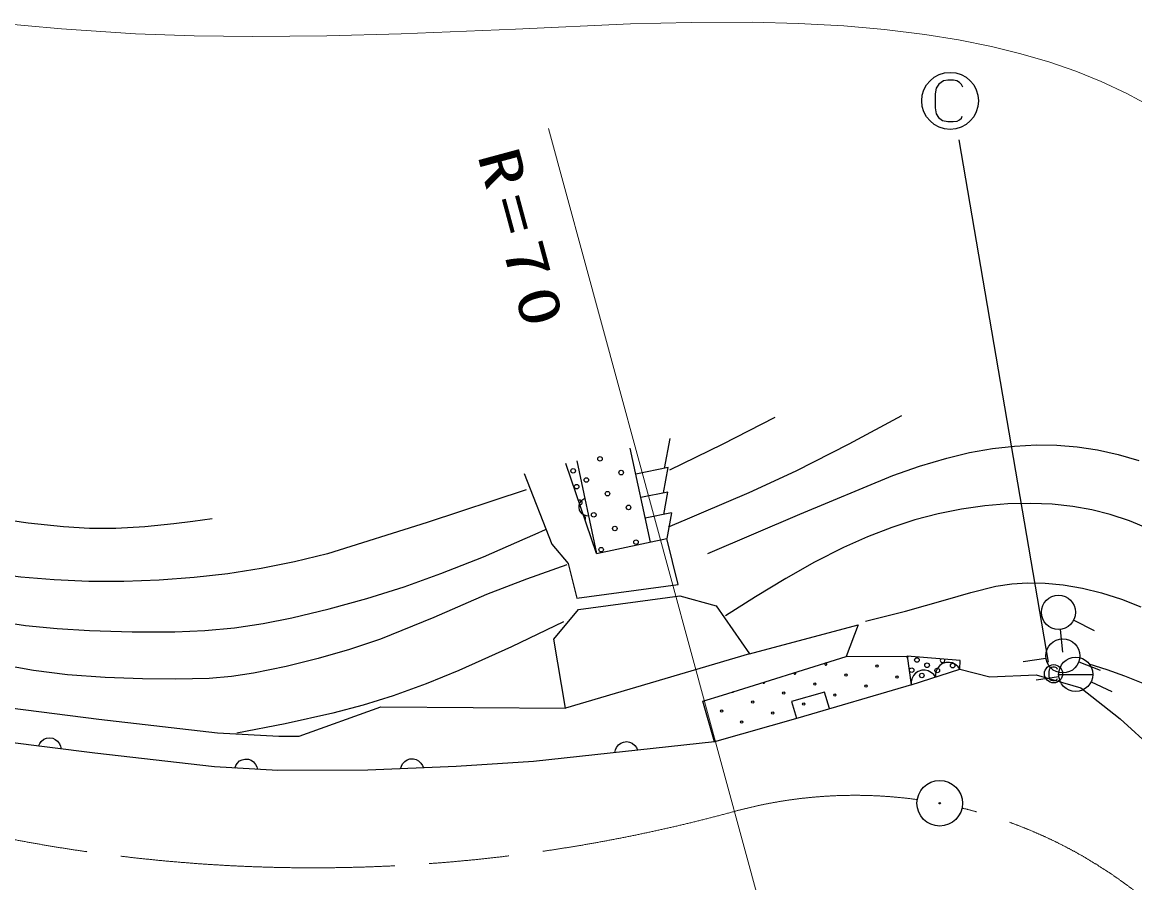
# Model space of a CAD drawing. Units: millimetres, scale not verified. Extents: x 40000 to 680000, y 20000 to 380000.
# Drawn here: x 225814 to 274458, y 299138 to 336741 of the extents above; entities that cross this region are included whole.
import ezdxf

# ---------------------------------------------------------------- set-up
doc = ezdxf.new("R2010")
doc.units = ezdxf.units.MM
doc.header["$LTSCALE"] = 1000
doc.linetypes.add('CHAIN', pattern=[18.5, 12, -1.5, 3.5, -1.5])
for name, color, linetype, lineweight in [('M-BGD', 7, 'Continuous', 25), ('M-BGD-HTXT', 7, 'Continuous', 13), ('M-BMK', 2, 'CHAIN', 13), ('M-STR-STRC', 7, 'Continuous', 25)]:
    doc.layers.add(name, color=color, linetype=linetype, lineweight=lineweight)
doc.layers.add('M-BMK-SRVR', color=7, linetype='Continuous')
doc.styles.add('ＭＳ ゴシック', font='')
doc.styles.get('ＭＳ ゴシック').set_extended_font_data('MS Gothic')

# ---------------------------------------------------------------- blocks, each defined once
blk = doc.blocks.new('BUHIN9')
at = {"color": 7, "linetype": 'Continuous', "lineweight": 25}
blk.add_line((368, 649), (-368, -649), dxfattribs=at)
blk.add_circle((0, 0), 746, dxfattribs=at)
blk = doc.blocks.new('BUHIN3')
at = {"color": 7, "linetype": 'Continuous', "lineweight": 25}
blk.add_circle((0, 0), 746, dxfattribs=at)
blk = doc.blocks.new('BUHIN11')
at = {"color": 7, "linetype": 'Continuous', "lineweight": 25}
blk.add_lwpolyline([(245, -771), (373, -786), (493, -753), (611, -684), (714, -577), (835, -365), (898, -178), (877, 63), (783, 253), (590, 420), (57, 722), (-196, 808), (-378, 803), (-582, 710), (-736, 539), (-853, 333), (-926, 166), (-923, 57), (-896, -60), (-838, -135)], dxfattribs=at)
blk.add_circle((0, 0), 1244, dxfattribs=at)
blk = doc.blocks.new('BUHIN32')
at = {"color": 7, "linetype": 'Continuous', "lineweight": 25}
blk.add_lwpolyline([(-115, -547), (20, -532), (140, -489), (283, -408), (374, -301), (442, -181), (477, -11), (463, 126), (423, 260), (325, 392), (231, 477), (115, 547)], dxfattribs=at)
blk = doc.blocks.new('BUHIN2')
at = {"color": 3, "linetype": 'Continuous', "lineweight": 25}
for radius in [995, 30]:
    blk.add_circle((0, 0), radius, dxfattribs=at)

msp = doc.modelspace()

# ---------------------------------------------------------------- linework, layer by layer
at = {"layer": 'M-BGD'}
for p, q in [((253278, 314026), (252402, 318133)), ((253902, 317246), (254140, 318552)), ((250930, 313526), (249586, 317455)), ((250068, 317571), (250930, 313526)), ((254057, 317278), (252646, 316989)), ((253856, 316175), (254057, 317278)), ((247764, 317016), (248964, 313931)), ((254043, 316213), (252863, 315972)), ((253863, 315227), (254043, 316213)), ((254205, 315297), (253057, 315063)), ((254205, 315297), (254001, 314180)), ((248964, 313931), (249683, 313094)), ((250930, 313526), (254001, 314180)), ((254495, 312174), (254001, 314180)), ((249683, 313094), (250069, 311571)), ((250069, 311571), (254495, 312174)), ((250136, 311075), (254563, 311678)), ((254563, 311678), (256150, 311236)), ((249052, 309788), (250136, 311075)), ((256150, 311236), (257616, 309143)), ((257616, 309143), (262371, 310414)), ((262371, 310414), (261837, 309023)), ((271791, 310615), (272681, 310159)), ((271196, 310210), (271294, 309214)), ((249562, 306773), (249052, 309788)), ((257616, 309143), (249562, 306773)), ((256429, 307335), (261837, 309023)), ((261837, 309023), (264511, 309039)), ((266818, 308854), (264511, 309039)), ((264511, 309039), (264681, 307785)), ((270572, 308941), (269583, 308794)), ((264681, 307785), (266810, 308466)), ((266810, 308466), (266818, 308854)), ((266810, 308466), (268122, 308132)), ((272015, 308785), (272949, 308429)), ((268122, 308132), (270145, 308217)), ((270145, 308217), (272099, 307651)), ((271134, 308136), (270145, 307991)), ((272554, 307922), (273457, 307493)), ((264698, 307786), (259720, 306328)), ((272099, 307651), (273817, 306301)), ((255578, 307079), (256429, 307335)), ((256087, 305294), (255578, 307079)), ((225284, 306784), (229164, 306283)), ((237928, 305542), (241487, 306824)), ((241487, 306824), (249562, 306773)), ((229164, 306283), (234353, 305696)), ((259720, 306328), (256087, 305294)), ((273817, 306301), (275297, 304961)), ((234353, 305696), (237027, 305539)), ((237027, 305539), (237928, 305542)), ((228983, 304794), (225052, 305302)), ((256087, 305294), (248169, 304439)), ((234224, 304201), (228983, 304794)), ((236986, 304039), (234224, 304201)), ((240919, 304051), (236986, 304039)), ((244791, 304215), (240919, 304051)), ((248169, 304439), (244791, 304215))]:
    msp.add_line(p, q, dxfattribs=at)
for points in [[(264255, 319537), (261958, 318304), (259635, 317125), (257586, 316181), (255501, 315286), (254781, 314986), (254052, 314683)], [(254133, 317186), (256438, 318310), (258734, 319478)], [(255791, 313520), (259818, 315249), (263883, 316929), (265053, 317341), (266239, 317696), (267230, 317933), (268244, 318112), (269199, 318222), (270160, 318271), (271053, 318259), (271943, 318186), (272836, 318050), (273729, 317852), (274638, 317588)], [(247847, 316307), (243515, 314880), (239154, 313507), (237716, 313161), (236255, 312872), (234802, 312643), (233333, 312472), (231798, 312355), (230249, 312297), (228730, 312304), (227204, 312371), (225751, 312497), (224294, 312683), (222746, 312944), (221199, 313265), (219328, 313730), (217473, 314252), (216286, 314606), (215091, 314971)], [(250583, 315157), (250486, 315169), (250400, 315200), (250298, 315256), (250232, 315332), (250185, 315418), (250160, 315539), (250167, 315637), (250196, 315733), (250266, 315828), (250332, 315891), (250416, 315940)], [(275024, 314612), (274222, 314949), (273389, 315234), (272575, 315438), (271747, 315584), (270840, 315681), (269915, 315718), (268909, 315696), (267908, 315613), (266884, 315469), (265862, 315263), (264836, 314995), (263830, 314669), (262771, 314259), (261726, 313788), (260455, 313140), (259199, 312431), (257873, 311631), (256557, 310809)], [(224556, 315080), (226079, 314861), (227612, 314702), (228760, 314637), (229907, 314632), (231172, 314704), (232435, 314835), (233269, 314943), (234113, 315059)], [(224525, 310604), (225955, 310382), (227345, 310244), (228752, 310166), (230613, 310107), (232484, 310109), (233791, 310165), (235092, 310282), (236345, 310467), (237599, 310714), (239241, 311107), (240879, 311561), (242509, 312075), (244119, 312645), (245976, 313383), (247810, 314177), (248248, 314372), (248695, 314571)], [(249633, 313024), (247869, 312405), (246118, 311727), (243805, 310728), (241472, 309786), (240129, 309336), (238757, 308941), (237351, 308590), (235932, 308297), (234965, 308153), (233982, 308068), (232536, 308027), (231077, 308046), (229440, 308107), (227799, 308228), (226313, 308419), (224835, 308669)], [(262681, 310572), (264436, 311003), (266190, 311496), (267284, 311828), (268388, 312101), (269077, 312204), (269774, 312247), (270547, 312232), (271330, 312155), (272177, 312009), (273007, 311806), (273875, 311528), (274723, 311194)], [(249479, 310533), (247212, 309447), (244906, 308409), (243477, 307827), (242030, 307303), (240724, 306897), (239393, 306547), (237306, 306087), (235203, 305680)], [(271084, 308460), (271068, 308498), (271040, 308526), (271002, 308548), (270956, 308560), (270878, 308560), (270816, 308548), (270752, 308504), (270714, 308448), (270698, 308368), (270698, 308172), (270714, 308088), (270744, 308038), (270802, 307996), (270874, 307980), (270950, 307980), (271008, 307986), (271038, 308004), (271066, 308030), (271078, 308058)], [(281949, 302617), (280658, 303840), (279327, 305018), (278450, 305716), (277526, 306375), (276659, 306921), (275763, 307415), (274903, 307821), (274023, 308171), (273251, 308435), (272463, 308686)], [(261104, 306748), (260895, 307469), (259455, 307051), (259664, 306331)], [(226522, 305112), (226576, 305221), (226648, 305310), (226757, 305407), (226873, 305452), (226994, 305472), (227148, 305452), (227260, 305402), (227361, 305329), (227444, 305207), (227491, 305103), (227514, 304984)], [(251721, 304829), (251748, 304947), (251798, 305050), (251880, 305170), (251983, 305241), (252097, 305288), (252251, 305305), (252371, 305283), (252487, 305235), (252596, 305135), (252666, 305045), (252715, 304934)], [(235106, 304149), (235152, 304262), (235218, 304355), (235319, 304460), (235433, 304513), (235552, 304541), (235707, 304532), (235822, 304490), (235928, 304424), (236019, 304308), (236073, 304207), (236104, 304090)], [(242356, 304112), (242391, 304228), (242447, 304328), (242537, 304442), (242644, 304507), (242760, 304547), (242915, 304553), (243034, 304523), (243146, 304468), (243248, 304362), (243313, 304267), (243355, 304154)]]:
    msp.add_lwpolyline(points, dxfattribs=at)
for centre, radius in [((251078, 317661), 99.5), ((249905, 317139), 99.5), ((252000, 317062), 99.5), ((250479, 316738), 99.5), ((250052, 316447), 99.5), ((251402, 316139), 99.5), ((250803, 315216), 99.5), ((252325, 315540), 99.5), ((251726, 314618), 99.5), ((251128, 313695), 99.5), ((252649, 314019), 99.5), ((264934, 308871), 99.5), ((263186, 308609), 49.8), ((264705, 308426), 99.5), ((265378, 308642), 99.5), ((265823, 308412), 99.5), ((266496, 308628), 99.5), ((270908, 308270), 398), ((261827, 308215), 49.8), ((264062, 308126), 49.8), ((265149, 308197), 99.5), ((259111, 307427), 49.8), ((260469, 307821), 49.8), ((262704, 307733), 49.8), ((257753, 307034), 49.8), ((259987, 306945), 49.8), ((261345, 307339), 49.8), ((256394, 306640), 49.8), ((258629, 306551), 49.8), ((257270, 306157), 49.8)]:
    msp.add_circle(centre, radius, dxfattribs=at)
for centre, radius, start, end in [((250200, 315756), 99.5, 271.2385, 126.532), ((250347, 315064), 99.5, 321.8918, 75.8787), ((264544, 309002), 49.8, 133.0467, 244.1414), ((264490, 309100), 99.5, 285.5067, 318.8709), ((266052, 308857), 99.5, 139.2326, 31.6312), ((260951, 308697), 49.8, 119.5593, 94.9571), ((258235, 307910), 49.8, 203.2813, 11.2351), ((259593, 308303), 49.8, 171.4057, 43.1107), ((256877, 307516), 49.8, 237.4925, 337.024), ((255912, 305764), 49.8, 337.6958, 54.0788)]:
    msp.add_arc(centre, radius, start, end, dxfattribs=at)
at = {"layer": 'M-BGD-HTXT'}
msp.add_line((248820, 332099), (264541, 274428), dxfattribs=at)
msp.add_lwpolyline([(224287, 336738), (227533, 336457), (230771, 336238), (233329, 336145), (235901, 336112), (239136, 336141), (242378, 336230), (247382, 336440), (252406, 336666), (255069, 336734), (257739, 336741), (259737, 336692), (261733, 336582), (263509, 336425), (265284, 336207), (266747, 335974), (268198, 335683), (269477, 335368), (270745, 334993), (271876, 334599), (272992, 334146), (274106, 333622), (275194, 333045)], dxfattribs=at)
at = {"layer": 'M-BMK'}
for centre, radius, start, end in [((238546, 369790), 70000, 247.94789, 285.24808), ((262216, 282959), 20000, 82.1625, 105.2481), ((262216, 282959), 20000, 35.871, 76.4324)]:
    msp.add_arc(centre, radius, start, end, dxfattribs=at)
at = {"layer": 'M-STR-STRC'}
msp.add_line((266770, 331608), (270670, 308775), dxfattribs=at)

# ---------------------------------------------------------------- block references
at = {"layer": 'M-BGD', "rotation": 119.54935}
for name, p in [('BUHIN3', (271123, 310956)), ('BUHIN3', (271314, 309052)), ('BUHIN32', (266278, 308295)), ('BUHIN9', (271877, 308244)), ('BUHIN32', (265213, 307955))]:
    msp.add_blockref(name, p, dxfattribs=at)
at = {"layer": 'M-BMK-SRVR', "rotation": 119.54935}
msp.add_blockref('BUHIN2', (265930, 302611), dxfattribs=at)
at = {"layer": 'M-STR-STRC', "rotation": 119.54935}
msp.add_blockref('BUHIN11', (266385, 333306), dxfattribs=at)

# ---------------------------------------------------------------- texts
at = {"layer": 'M-BGD-HTXT', "insert": (245675, 330939), "char_height": 1833, "attachment_point": 7, "rotation": 285.1, "style": 'ＭＳ ゴシック'}
msp.add_mtext('\\T1.24;\\W1.35;R=70', dxfattribs=at)

doc.saveas('drawing.dxf')
